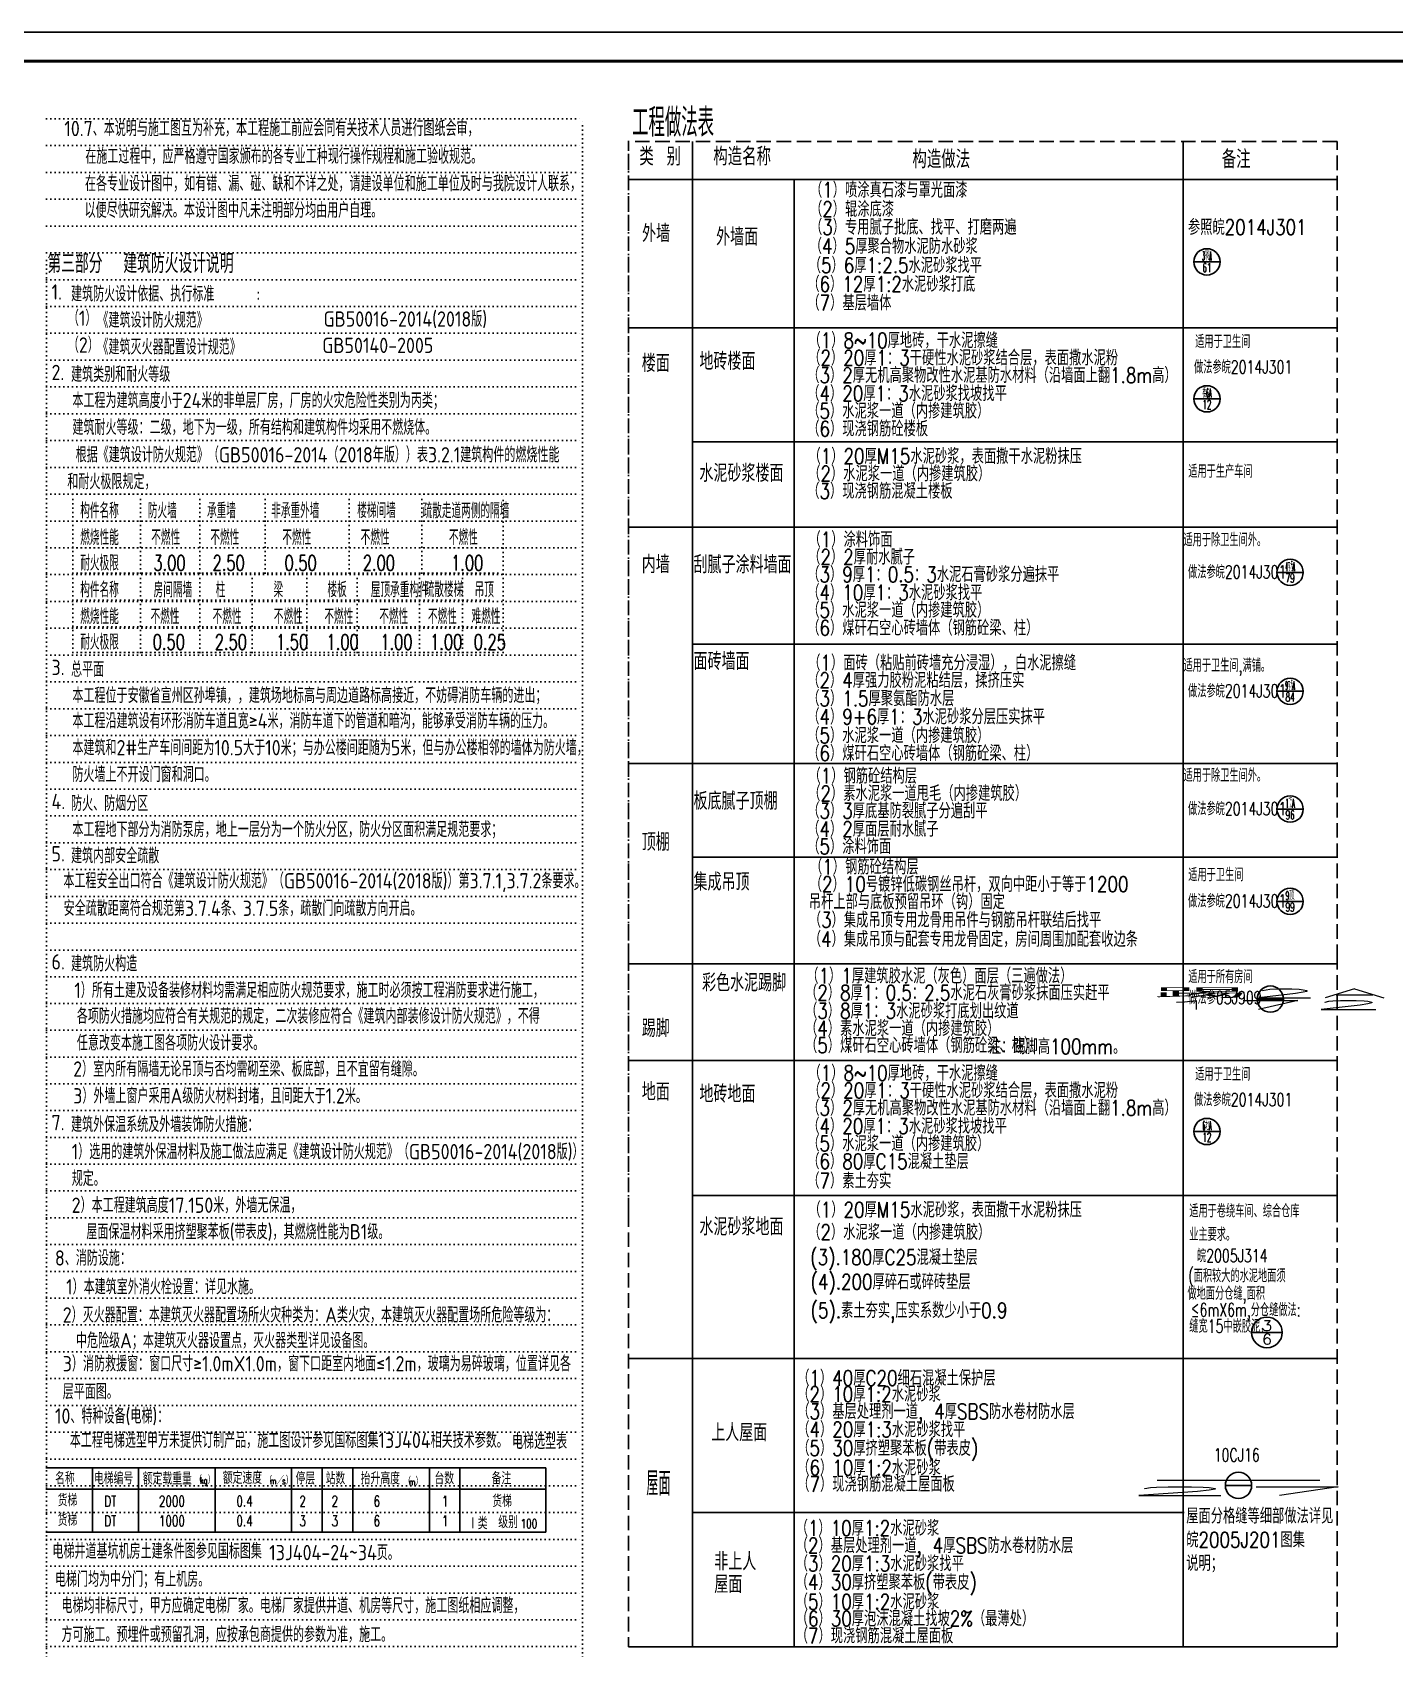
# Model space of a CAD drawing. Extents: x -4747 to 1060961, y -766984 to 396631.
# Drawn here: x 469516 to 516676, y 91379 to 147307 of the extents above; entities that cross this region are included whole.
import ezdxf
from ezdxf.enums import TextEntityAlignment as Align

# ---------------------------------------------------------------- set-up
doc = ezdxf.new("R2010")
doc.units = 0
doc.header["$LTSCALE"] = 1000
doc.header["$MEASUREMENT"] = 0
for name, pattern in [('ACAD_ISO07W100', [3, 0, -3]), ('DASH', [0.35, 0.25, -0.1]), ('SOLID', [0])]:
    doc.linetypes.add(name, pattern=pattern)
doc.layers.get('0').update_dxf_attribs({"linetype": 'CONTINUOUS'})
for name, color, linetype in [('COLUMN', 9, 'CONTINUOUS'), ('F', 251, 'CONTINUOUS'), ('PUB_DIM', 3, 'CONTINUOUS'), ('PUB_TEXT', 7, 'CONTINUOUS'), ('PUB_TITLE', 4, 'CONTINUOUS'), ('填充', 251, 'CONTINUOUS'), ('说明', 7, 'CONTINUOUS')]:
    doc.layers.add(name, color=color, linetype=linetype)
doc.styles.add('_HZTXT', font='txt.shx', dxfattribs={"width": 0.8, "bigfont": 'hztxt.shx'})
doc.styles.add('_TCH_DIM', font='SIMPLEX', dxfattribs={"bigfont": 'GBCBIG'})
doc.styles.add('COMP', font='COMPLEX', dxfattribs={"bigfont": 'hztxt'})
doc.styles.add('HZTXT', font='txt.shx', dxfattribs={"bigfont": 'gbcbig.shx'})
doc.styles.get("Standard").update_dxf_attribs({"font": 'gbenor.shx', "bigfont": 'gbcbig.shx'})

# ---------------------------------------------------------------- blocks, each defined once
blk = doc.blocks.new('_INDEX')
blk.add_line((-0.5, 0), (0.5, 0))
blk.add_circle((0, 0), 0.5)
at = {"style": 'COMP'}
for tag, width, p, p2 in [('1', 2.333333, (-0.17, 0.05), (0.17, 0.05)), ('-', 1.166667, (-0.17, -0.39), (0.17, -0.39))]:
    blk.add_attdef(tag, text='', height=0.34, dxfattribs=dict(at, width=width)).set_placement(p, p2, align=Align.FIT)

msp = doc.modelspace()

# ---------------------------------------------------------------- linework, layer by layer
for p, q in [((514679.2, 142213.1), (490156, 142213.1)), ((514679.2, 142213.1), (490156, 142213.1)), ((514679.2, 137078.1), (490156, 137078.1)), ((514679.2, 137078.1), (492369.6, 137078.1)), ((514679.2, 133132.3), (492369.6, 133132.3)), ((514679.2, 130187.9), (490156, 130187.9)), ((514679.2, 126133.4), (492369.6, 126133.4)), ((514679.2, 122008.3), (490156, 122008.3)), ((514679.2, 122008.3), (490156, 122008.3)), ((514679.2, 115069.9), (490156, 115069.9)), ((514679.2, 111727.5), (490156, 111727.5)), ((514679.2, 111727.5), (492369.6, 111727.5)), ((514679.2, 107057.4), (492369.6, 107057.4)), ((514679.2, 101421.7), (490156, 101421.7)), ((514679.2, 101421.7), (492369.6, 101421.7)), ((509391.5, 96095.1), (492369.6, 96095.1)), ((514679.2, 91440.5), (490156, 91440.5)), ((509391.5, 91440.5), (492369.6, 91440.5)), ((511906.2, 91440.5), (492369.6, 91440.5)), ((512793.8, 91440.5), (511720.7, 91440.5))]:
    msp.add_line(p, q)
at = {"color": 0}
msp.add_line((470010.7, 97636.1), (487288.3, 97636.1), dxfattribs=at)
at = {"color": 146}
for p, q in [((471600.6, 97636.1), (471600.6, 95410.1)), ((473190.6, 97636.1), (473190.6, 95410.1)), ((475840.6, 97636.1), (475840.6, 95410.1)), ((478490.6, 97636.1), (478490.6, 95410.1)), ((479550.6, 97636.1), (479550.6, 95410.1)), ((480610.6, 97636.1), (480610.6, 95410.1)), ((483260.6, 97636.1), (483260.6, 95410.1)), ((484320.6, 97636.1), (484320.6, 95410.1)), ((470010.7, 96894.1), (487288.3, 96894.1)), ((470010.7, 95410.1), (487288.3, 95410.1))]:
    msp.add_line(p, q, dxfattribs=at)
msp.add_lwpolyline([(487288.3, 97636.1), (487288.3, 95410.1)], dxfattribs=at)
at = {"layer": 'F', "linetype": 'ACAD_ISO07W100', "ltscale": 0.05}
for p, q in [((470010.7, 144315.3), (488558.3, 144315.3)), ((470010.7, 144315.3), (488558.3, 144315.3)), ((488558.3, 84028.4), (488558.3, 144315.3)), ((470010.7, 143387.8), (488558.3, 143387.8)), ((470010.7, 143387.4), (488558.3, 143387.4)), ((490156, 143525.4), (490156, 106477.8)), ((470010.7, 142459.9), (488558.3, 142459.9)), ((470010.7, 142459.6), (488558.3, 142459.6)), ((470010.7, 141532.1), (488558.3, 141532.1)), ((470010.7, 141531.7), (488558.3, 141531.7)), ((470010.7, 140604.2), (488558.3, 140604.2)), ((470010.7, 140603.8), (488558.3, 140603.8)), ((470010.7, 139676), (488558.3, 139676)), ((470010.7, 84028.4), (470010.7, 139676)), ((470010.7, 138748.1), (488558.3, 138748.1)), ((470010.7, 138748.1), (488558.3, 138748.1)), ((470010.7, 137820.2), (488558.3, 137820.2)), ((470010.7, 136892.3), (488558.3, 136892.3)), ((470010.7, 135964.5), (488558.3, 135964.5)), ((470010.7, 135036.6), (488558.3, 135036.6)), ((470010.7, 134108.7), (488558.3, 134108.7)), ((470010.7, 133180.9), (488558.3, 133180.9)), ((470010.7, 132253), (488558.3, 132253)), ((470010.7, 131325.1), (488558.3, 131325.1)), ((470916.8, 131326), (485812.2, 131326)), ((470916.8, 131326), (485812.2, 131326)), ((470916.8, 128589.7), (470916.8, 131326)), ((473262.4, 128589.7), (473262.4, 131326)), ((475314.2, 128589.7), (475314.2, 131326)), ((477581.6, 128589.7), (477581.6, 131326)), ((480479.6, 128589.7), (480479.6, 131326)), ((483003.9, 128589.7), (483003.9, 131326)), ((485812.2, 125853.4), (485812.2, 131326)), ((470010.7, 130397.3), (488558.3, 130397.3)), ((470010.7, 130397.3), (488558.3, 130397.3)), ((470916.8, 130398.2), (485812.2, 130398.2)), ((470010.7, 129469.4), (488558.3, 129469.4)), ((470916.8, 129470.3), (485812.2, 129470.3)), ((470010.7, 128541.5), (488558.3, 128541.5)), ((470916.8, 128589.7), (485812.2, 128589.7)), ((485469.2, 128589.7), (470916.8, 128589.7)), ((470916.8, 128589.7), (485812.2, 128589.7)), ((470916.8, 128589.7), (485469.2, 128589.7)), ((470916.8, 125853.4), (470916.8, 128589.7)), ((473262.4, 125853.4), (473262.4, 128589.7)), ((473262.4, 125853.4), (473262.4, 128589.7)), ((475314.2, 125853.4), (475314.2, 128589.7)), ((477127.8, 125853.4), (477127.8, 128589.7)), ((479020.9, 125853.4), (479020.9, 128589.7)), ((480757.2, 125853.4), (480757.2, 128589.7)), ((482919.1, 125853.4), (482919.1, 128589.7)), ((484402, 125853.4), (484402, 128589.7)), ((470010.7, 127613.6), (488558.3, 127613.6)), ((470916.8, 127661.9), (485546.5, 127661.9)), ((470010.7, 126685.8), (488558.3, 126685.8)), ((470916.8, 126734), (485546.5, 126734)), ((470916.8, 125853.4), (485812.2, 125853.4)), ((485469.2, 125853.4), (470916.8, 125853.4)), ((470010.7, 125757.9), (488558.3, 125757.9)), ((470010.7, 124829.1), (488558.3, 124829.1)), ((470010.7, 124829.1), (488558.3, 124829.1)), ((470010.7, 123902.2), (488558.3, 123902.2)), ((470010.7, 123902.2), (488558.3, 123902.2)), ((470010.7, 122975.2), (488558.3, 122975.2)), ((470010.7, 122047.3), (488558.3, 122047.3)), ((470010.7, 121119.5), (488558.3, 121119.5)), ((470010.7, 120191.6), (488558.3, 120191.6)), ((470010.7, 119263.7), (488558.3, 119263.7)), ((470010.7, 118336.8), (488558.3, 118336.8)), ((470010.7, 117408.9), (488558.3, 117408.9)), ((470010.7, 116481), (488558.3, 116481)), ((470010.7, 115553.2), (488558.3, 115553.2)), ((470010.7, 115553.2), (488558.3, 115553.2)), ((470010.7, 114627.1), (488558.3, 114627.1)), ((470010.7, 114625.3), (488558.3, 114625.3)), ((470010.7, 113701.1), (488558.3, 113701.1)), ((470010.7, 112775.1), (488558.3, 112775.1)), ((470010.7, 111849), (488558.3, 111849)), ((470010.7, 110923), (488558.3, 110923)), ((470010.7, 109997), (488558.3, 109997)), ((470010.7, 109070.9), (488558.3, 109070.9)), ((470010.7, 108144.9), (488558.3, 108144.9)), ((470010.7, 107217), (488558.3, 107217)), ((470010.7, 106289.2), (488558.3, 106289.2)), ((470010.7, 105362.2), (488558.3, 105362.2)), ((470010.7, 104434.3), (488558.3, 104434.3)), ((470010.7, 103506.5), (488558.3, 103506.5)), ((470010.7, 102578.6), (488558.3, 102578.6)), ((470010.7, 101650.7), (488558.3, 101650.7)), ((470010.7, 100723.8), (488558.3, 100723.8)), ((470010.7, 99795.9), (488558.3, 99795.9)), ((470010.7, 98872.9), (484394.8, 98872.9)), ((470010.7, 98867.4), (488558.3, 98867.4)), ((470010.7, 97941.5), (488558.3, 97941.5)), ((470010.7, 97635.8), (487271.6, 97635.8)), ((470010.7, 97013.6), (488558.3, 97013.6)), ((470010.7, 96894.2), (487271.6, 96894.2)), ((470010.7, 96085.7), (488558.3, 96085.7)), ((470010.7, 95409.6), (487271.6, 95409.6)), ((470010.7, 95159.7), (488558.3, 95159.7)), ((470010.7, 94231.8), (488558.3, 94231.8)), ((470010.7, 93304), (488558.3, 93304)), ((470010.7, 92381.8), (484394.8, 92381.8)), ((470010.7, 92377), (488558.3, 92377)), ((470010.7, 91449.2), (488558.3, 91449.2))]:
    msp.add_line(p, q, dxfattribs=at)
at = {"layer": 'F', "linetype": 'DASH', "ltscale": 2}
for p, q in [((514679.2, 143525.4), (490156, 143525.4)), ((490156, 115242.4), (490156, 143525.4)), ((514679.2, 115242.4), (514679.2, 143525.4)), ((490156, 106477.8), (490156, 115242.4)), ((514679.2, 106477.8), (514679.2, 115242.4)), ((514679.2, 91440.5), (514679.2, 107790.2)), ((490156, 106477.8), (490156, 91440.5))]:
    msp.add_line(p, q, dxfattribs=at)
at = {"layer": 'PUB_TITLE'}
msp.add_lwpolyline([(421920.8, 63207.4), (540820.8, 63207.4), (540820.8, 147307.4), (421920.8, 147307.4)], close=True, dxfattribs=at)
at = {"layer": 'PUB_TITLE', "const_width": 100}
msp.add_lwpolyline([(424420.8, 64207.4), (539820.8, 64207.4), (539820.8, 146307.4), (424420.8, 146307.4)], close=True, dxfattribs=at)
at = {"layer": '说明', "linetype": 'CONTINUOUS'}
for p, q in [((492369.6, 115242.4), (492369.6, 143525.4)), ((509350.3, 115242.4), (509350.3, 143525.4)), ((495890, 115242.4), (495890, 142213.1)), ((514679.2, 118769.9), (492369.6, 118769.9)), ((492369.6, 106477.8), (492369.6, 115242.4)), ((495890, 106477.8), (495890, 115242.4)), ((509350.3, 106477.8), (509350.3, 115242.4)), ((492369.6, 91440.5), (492369.6, 107790.2)), ((509350.3, 91440.5), (509350.3, 107790.2)), ((495890, 91440.5), (495890, 106477.8)), ((495890, 91440.5), (495890, 91440.5))]:
    msp.add_line(p, q, dxfattribs=at)

# ---------------------------------------------------------------- block references
at = {"layer": 'PUB_DIM'}
ref = msp.add_blockref('_INDEX', (510175.8, 139365, 8103.2), dxfattribs=dict(at, xscale=909.1000561914286, yscale=909.1000561914286, zscale=909.1000561914286))
ref.add_attrib('1', '3外墙A', dxfattribs={"layer": '0', "height": 309.09, "style": 'COMP', "width": 0.265823}).set_placement((510021.3, 139410.5), (510330.4, 139410.5), align=Align.FIT)
ref.add_attrib('-', '61', dxfattribs={"layer": '0', "height": 309.09, "style": 'COMP', "width": 0.724138}).set_placement((510021.3, 139010.5), (510330.4, 139010.5), align=Align.FIT)
ref = msp.add_blockref('_INDEX', (510175.8, 134624.7, 8103.2), dxfattribs=dict(at, xscale=909.1000561914286, yscale=909.1000561914286, zscale=909.1000561914286))
ref.add_attrib('1', '楼6A', dxfattribs={"layer": '0', "height": 309.09, "style": 'COMP', "width": 0.355932}).set_placement((510021.3, 134670.1), (510330.4, 134670.1), align=Align.FIT)
ref.add_attrib('-', '12', dxfattribs={"layer": '0', "height": 309.09, "style": 'COMP', "width": 0.724138}).set_placement((510021.3, 134270.1), (510330.4, 134270.1), align=Align.FIT)
ref = msp.add_blockref('_INDEX', (513055.9, 128621.8, 8103.2), dxfattribs=dict(at, xscale=909.1000561914286, yscale=909.1000561914286, zscale=909.1000561914286))
ref.add_attrib('1', '4内墙A', dxfattribs={"layer": '0', "height": 309.09, "style": 'COMP', "width": 0.259259}).set_placement((512901.4, 128667.3), (513210.5, 128667.3), align=Align.FIT)
ref.add_attrib('-', '79', dxfattribs={"layer": '0', "height": 309.09, "style": 'COMP', "width": 0.617647}).set_placement((512901.4, 128267.3), (513210.5, 128267.3), align=Align.FIT)
ref = msp.add_blockref('_INDEX', (513055.9, 124505.9, 8103.2), dxfattribs=dict(at, xscale=909.1000561914286, yscale=909.1000561914286, zscale=909.1000561914286))
ref.add_attrib('1', '9内墙A', dxfattribs={"layer": '0', "height": 309.09, "style": 'COMP', "width": 0.2625}).set_placement((512901.4, 124551.4), (513210.5, 124551.4), align=Align.FIT)
ref.add_attrib('-', '84', dxfattribs={"layer": '0', "height": 309.09, "style": 'COMP', "width": 0.583333}).set_placement((512901.4, 124151.4), (513210.5, 124151.4), align=Align.FIT)
ref = msp.add_blockref('_INDEX', (513055.9, 120429.8, 8103.2), dxfattribs=dict(at, xscale=909.1000561914286, yscale=909.1000561914286, zscale=909.1000561914286))
ref.add_attrib('1', '1顶A', dxfattribs={"layer": '0', "height": 309.09, "style": 'COMP', "width": 0.388889}).set_placement((512901.4, 120475.2), (513210.5, 120475.2), align=Align.FIT)
ref.add_attrib('-', '96', dxfattribs={"layer": '0', "height": 309.09, "style": 'COMP', "width": 0.617647}).set_placement((512901.4, 120075.2), (513210.5, 120075.2), align=Align.FIT)
ref = msp.add_blockref('_INDEX', (513055.9, 117237.4, 8103.2), dxfattribs=dict(at, xscale=909.1000561914286, yscale=909.1000561914286, zscale=909.1000561914286))
ref.add_attrib('1', '9顶', dxfattribs={"layer": '0', "height": 309.09, "style": 'COMP', "width": 0.542846}).set_placement((512901.4, 117282.9), (513210.5, 117282.9), align=Align.FIT)
ref.add_attrib('-', '99', dxfattribs={"layer": '0', "height": 309.09, "style": 'COMP', "width": 0.617647}).set_placement((512901.4, 116882.9), (513210.5, 116882.9), align=Align.FIT)
ref = msp.add_blockref('_INDEX', (512372, 113854.7), dxfattribs=dict(at, xscale=909.1000561914286, yscale=909.1000561914286, zscale=909.1000561914286))
ref.add_attrib('1', '踢2A', dxfattribs={"layer": '0', "height": 309.09, "style": 'COMP', "width": 0.355932}).set_placement((512217.5, 113900.2, -8103.2), (512526.6, 113900.2), align=Align.FIT)
ref.add_attrib('-', '172', dxfattribs={"layer": '0', "height": 309.09, "style": 'COMP', "width": 0.428571}).set_placement((512217.5, 113500.2, -8103.2), (512526.6, 113500.2), align=Align.FIT)
ref = msp.add_blockref('_INDEX', (510175.8, 109274.1, 8103.2), dxfattribs=dict(at, xscale=909.1000561914286, yscale=909.1000561914286, zscale=909.1000561914286))
ref.add_attrib('1', '6地A', dxfattribs={"layer": '0', "height": 309.09, "style": 'COMP', "width": 0.355932}).set_placement((510021.3, 109319.5), (510330.4, 109319.5), align=Align.FIT)
ref.add_attrib('-', '12', dxfattribs={"layer": '0', "height": 309.09, "style": 'COMP', "width": 0.724138}).set_placement((510021.3, 108919.5), (510330.4, 108919.5), align=Align.FIT)
ref = msp.add_blockref('_INDEX', (512254.1, 102323.4), dxfattribs=dict(at, xscale=1059.9984, yscale=1059.9984, zscale=1059.9984))
ref.add_attrib('1', '3', dxfattribs={"layer": '0', "height": 360.4, "style": 'COMP', "width": 1.5}).set_placement((512073.9, 102376.4), (512434.3, 102376.4), align=Align.FIT)
ref.add_attrib('-', '6', dxfattribs={"layer": '0', "height": 360.4, "style": 'COMP', "width": 1.5}).set_placement((512073.9, 101910), (512434.3, 101910), align=Align.FIT)
ref = msp.add_blockref('_INDEX', (511269.2, 97028.2), dxfattribs=dict(at, xscale=909.1000561914286, yscale=909.1000561914286, zscale=909.1000561914286))
ref.add_attrib('1', '-', dxfattribs={"layer": '0', "height": 309.1, "style": 'COMP', "width": 1.166667}).set_placement((511114.7, 97073.7, -8113.7), (511423.8, 97073.7), align=Align.FIT)
ref.add_attrib('-', '27', dxfattribs={"layer": '0', "height": 309.09, "style": 'COMP', "width": 0.617647}).set_placement((511114.7, 96673.7, -8113.7), (511423.8, 96673.7), align=Align.FIT)

# ---------------------------------------------------------------- texts
for s, height, p in [('10.7、本说明与施工图互为补充，本工程施工前应会同有关技术人员进行图纸会审，', 529.999, (470624.5, 143714.4, 107.4)), ('在施工过程中，应严格遵守国家颁布的各专业工种现行操作规程和施工验收规范。', 529.999, (471350.5, 142754.8, 107.4)), ('在各专业设计图中，如有错、漏、碰、缺和不详之处，请建设单位和施工单位及时与我院设计人联系，', 529.999, (471340.1, 141809, 107.4)), ('以便尽快研究解决。本设计图中凡未注明部分均由用户自理。', 529.999, (471328.2, 140887.8, 107.4)), ('1.', 530, (470181.3, 138057)), ('建筑防火设计依据、执行标准', 529.999, (470858.6, 137991.2)), (':', 530, (477263.2, 137991.2)), ('（1）', 530, (470746.5, 137151.1)), ('《建筑设计防火规范》', 530, (471771.5, 137083.8)), ('GB50016-2014(2018版)', 529.999, (479597.9, 137122.7)), ('（2）', 530, (470746.5, 136224.2)), ('《建筑灭火器配置设计规范》', 529.999, (471771.5, 136156.5)), ('GB50140-2005', 529.999, (479554.6, 136210.3)), ('2.', 530, (470181.3, 135273)), ('建筑类别和耐火等级', 530, (470858.6, 135207.3)), ('本工程为建筑高度小于24米的非单层厂房，厂房的火灾危险性类别为丙类；', 529.999, (470905.1, 134302.7, 9.1)), ('建筑耐火等级：二级，地下为一级，所有结构和建筑构件均采用不燃烧体。', 529.999, (470905.1, 133374.8, 9.1)), (' 根据《建筑设计防火规范》（GB50016-2014（2018年版））表3.2.1建筑构件的燃烧性能', 529.999, (470728.6, 132424.5)), ('和耐火极限规定，', 530, (470728.6, 131496.6)), ('3.', 530, (470181.3, 125067.2, -9.1)), ('总平面', 530, (470858.6, 125001.5, -9.1)), ('本工程位于安徽省宣州区孙埠镇，，建筑场地标高与周边道路标高接近，不妨碍消防车辆的进出；', 529.999, (470905.1, 124096.9)), ('本工程沿建筑设有环形消防车道且宽≥4米，消防车道下的管道和暗沟，能够承受消防车辆的压力。', 529.999, (470905.1, 123217.5)), ('本建筑和2#生产车间间距为10.5大于10米；与办公楼间距随为5米，但与办公楼相邻的墙体为防火墙，', 529.999, (470905.1, 122290)), ('防火墙上不开设门窗和洞口。', 529.999, (470905.1, 121362.1)), ('4.', 530, (470181.3, 120427.9, -9.1)), ('防火、防烟分区', 530, (470858.6, 120362.1, -9.1)), ('本工程地下部分为消防泵房，地上一层分为一个防火分区，防火分区面积满足规范要求；', 529.999, (470905.1, 119459.5)), ('5.', 530, (470181.3, 118618.3, -9.1)), ('建筑内部安全疏散', 530, (470858.6, 118552.5, -9.1)), ('本工程安全出口符合《建筑设计防火规范》（GB50016-2014(2018版)）第3.7.1,3.7.2条要求。', 529.999, (470592.6, 117684.2, 7506.6)), ('安全疏散距离符合规范第3.7.4条、3.7.5条，疏散门向疏散方向开启。', 529.999, (470601.9, 116731.4, 4990.7)), ('6.', 530, (470181.3, 114880.6, -9.1)), ('建筑防火构造', 530, (470858.6, 114814.8, -9.1)), ('1）所有土建及设备装修材料均需满足相应防火规范要求，施工时必须按工程消防要求进行施工，', 529.999, (470970.4, 113894.5, 4990.7)), ('各项防火措施均应符合有关规范的规定，二次装修应符合《建筑内部装修设计防火规范》，不得', 529.999, (471058.2, 113001.5, -301526.8)), ('任意改变本施工图各项防火设计要求。', 529.999, (471058.2, 112074, -301526.8)), ('2）室内所有隔墙无论吊顶与否均需砌至梁、板底部，且不宜留有缝隙。', 529.999, (470931.6, 111170.2, 4990.7)), ('3）外墙上窗户采用A级防火材料封堵，且间距大于1.2米。', 529.999, (470931.6, 110242.7, 4990.7)), ('7.', 530, (470181.3, 109316.9, -9.1)), ('建筑外保温系统及外墙装饰防火措施：', 529.999, (470858.6, 109251.1, -9.1)), ('1）选用的建筑外保温材料及施工做法应满足《建筑设计防火规范》（GB50016-2014(2018版)）', 529.999, (470879.6, 108312.6, 4990.7)), ('规定。', 530, (470879.6, 107384.7, 4990.7)), ('2）本工程建筑高度17.150米，外墙无保温，', 529.999, (470879.6, 106457.2, 4990.7)), ('屋面保温材料采用挤塑聚苯板(带表皮)，其燃烧性能为B1级。', 529.999, (471388, 105540.7)), ('8、消防设施：', 530, (470300.2, 104632, -3333.2)), ('1）本建筑室外消火栓设置：详见水施。', 529.999, (470686.6, 103635.2)), ('2）灭火器配置：本建筑灭火器配置场所火灾种类为：A类火灾，本建筑灭火器配置场所危险等级为：', 529.999, (470570, 102661.6)), ('中危险级A；本建筑灭火器设置点，灭火器类型详见设备图。', 529.999, (471029.1, 101774.9, -3327.1)), ('3）消防救援窗：窗口尺寸≥1.0mX1.0m，窗下口距室内地面≤1.2m，玻璃为易碎玻璃，位置详见各', 529.999, (470570, 100973.9)), ('层平面图。', 530, (470570, 100010)), ('10、特种设备(电梯)：', 529.999, (470300.2, 99163.8, -3333.2)), ('本工程电梯选型甲方未提供订制产品，施工图设计参见国标图集13J404相关技术参数。', 529.999, (470814.3, 98324)), ('电梯选型表', 530, (486121.6, 98282.7)), ('电梯井道基坑机房土建条件图参见国标图集', 529.999, (470211.9, 94488.8)), ('13J404-24~34', 529.999, (477715.7, 94439.1)), ('页。', 530, (481444.2, 94439.1)), ('电梯门均为中分门；有上机房。', 529.999, (470300.3, 93518)), ('电梯均非标尺寸，甲方应确定电梯厂家。电梯厂家提供井道、机房等尺寸，施工图纸相应调整，', 529.999, (470526.1, 92605.6)), ('方可施工。预埋件或预留孔洞，应按承包商提供的参数为准，施工。', 529.999, (470524.9, 91602.9))]:
    msp.add_text(s, height=height).set_placement(p)
at = {"style": 'HZTXT', "width": 0.8}
for s, p in [('名称', (470306.3, 97061.8)), ('电梯编号', (471651, 97061.8)), ('额定载重量', (473342.6, 97053)), ('额定速度', (476112.7, 97080.9)), ('停层', (478629.3, 97061.8)), ('站数', (479670.3, 97061.8)), ('抬升高度', (480885.9, 97061.8)), ('台数', (483437.5, 97061.8)), ('备注', (485415.8, 97061.8)), ('货梯', (470394.4, 96304)), ('货梯', (485439.7, 96275)), ('货梯', (470394.4, 95622)), (' Ⅰ类', (484294.2, 95507.9)), ('级别', (485647.1, 95548.9))]:
    msp.add_text(s, height=424, dxfattribs=at).set_placement(p)
at = {"color": 140, "style": '_TCH_DIM', "width": 0.705882}
msp.add_text('100', height=315.35, dxfattribs=at).set_placement((486420.8, 95548.9))
at = {"layer": 'COLUMN', "color": 3, "linetype": 'SOLID'}
for s, height, style, width, p in [('工程做法表', 984.86, 'HZTXT', 0.8, (490278.8, 143692.3)), ('DT', 371, '_TCH_DIM', 0.705882, (472008.1, 96296.6)), ('2000', 371, '_TCH_DIM', 0.705882, (473900.4, 96296.6)), ('0.4', 371, '_TCH_DIM', 0.705882, (476582.6, 96296.6)), ('2', 371, '_TCH_DIM', 0.705882, (478762.4, 96296.6)), ('2', 371, '_TCH_DIM', 0.705882, (479877.7, 96296.6)), ('6', 371, '_TCH_DIM', 0.705882, (481333.5, 96296.6)), ('1', 371, '_TCH_DIM', 0.705882, (483694.6, 96296.6)), ('DT', 371, '_TCH_DIM', 0.705882, (472008.1, 95614.6)), ('1000', 371, '_TCH_DIM', 0.705882, (473900.4, 95614.6)), ('0.4', 371, '_TCH_DIM', 0.705882, (476582.6, 95614.6)), ('3', 371, '_TCH_DIM', 0.705882, (478762.4, 95614.6)), ('3', 371, '_TCH_DIM', 0.705882, (479877.7, 95614.6)), ('6', 371, '_TCH_DIM', 0.705882, (481333.5, 95614.6)), ('1', 371, '_TCH_DIM', 0.705882, (483694.6, 95614.6))]:
    msp.add_text(s, height=height, dxfattribs=dict(at, style=style, width=width)).set_placement(p)
at = {"layer": 'PUB_TEXT', "style": '_TCH_DIM'}
for s, p in [('（', (475132.5, 97084.5)), ('）', (475591.1, 97084.5)), ('（', (477562.1, 97065.4)), ('／', (477975.3, 97065.4)), ('）', (478290.1, 97065.4)), ('（', (482367.6, 97032.4)), ('）', (482780.8, 97032.4))]:
    msp.add_text(s, height=255.6, dxfattribs=at).set_placement(p)
at = {"layer": 'PUB_TEXT', "style": '_TCH_DIM', "width": 0.705882}
for s, height, p in [('kg', 225.25, (475318.6, 97084.5)), ('m', 225.2, (477748.2, 97065.4)), ('s', 225.2, (478161.4, 97065.4)), ('m', 225.2, (482553.6, 97032.4))]:
    msp.add_text(s, height=height, dxfattribs=at).set_placement(p)
at = {"layer": '填充', "color": 3}
msp.add_text('第三部分  建筑防火设计说明', height=662.499, dxfattribs=at).set_placement((470039.7, 138974.3))
at = {"layer": '说明', "linetype": 'CONTINUOUS'}
for s, height, style, width, p in [('类 别', 624.44, '_HZTXT', 0.8, (490528.8, 142699)), ('构造名称', 624.44, '_HZTXT', 0.8, (493089, 142699)), ('构造做法', 624.44, '_HZTXT', 0.8, (499981.3, 142605)), ('备注', 624.44, '_HZTXT', 0.8, (510689.3, 142605)), ('（1）喷涂真石漆与罩光面漆', 529.999, '_HZTXT', 0.8, (496437.6, 141587.1)), ('（2）辊涂底漆', 530, '_HZTXT', 0.8, (496437.6, 140924.1)), ('外墙', 606.07, '_HZTXT', 0.8, (490624.9, 140046.5)), ('外墙面', 606.07, '_HZTXT', 0.8, (493186.5, 139929.9)), ('（3）专用腻子批底、找平、打磨两遍', 529.999, '_HZTXT', 0.8, (496437.6, 140302.8)), ('参照皖2014J301', 529.999, '_HZTXT', 0.8, (509519.5, 140299)), ('（4）5厚聚合物水泥防水砂浆', 529.999, '_HZTXT', 0.8, (496427.8, 139641.9)), ('（5）6厚1:2.5水泥砂浆找平', 529.999, '_HZTXT', 0.8, (496394.6, 138980.2)), ('（6）12厚1:2水泥砂浆打底', 529.999, '_HZTXT', 0.8, (496344.1, 138329.2)), ('（7）基层墙体', 530, '_HZTXT', 0.8, (496346, 137681.3)), ('（1）8~10厚地砖，干水泥擦缝', 530.308, '_HZTXT', 0.8, (496384.5, 136382)), ('适用于卫生间', 454.55, 'HZTXT', 0.7, (509768.9, 136380.9)), ('楼面', 606.07, '_HZTXT', 0.8, (490612.9, 135552.9)), ('地砖楼面', 606.07, '_HZTXT', 0.8, (492608, 135623.5)), ('（2）20厚1：3干硬性水泥砂浆结合层，表面撒水泥粉', 530.308, '_HZTXT', 0.8, (496374.6, 135779.7)), ('做法参皖2014J301', 454.55, 'HZTXT', 0.7, (509730.2, 135499.6)), ('（3）2厚无机高聚物改性水泥基防水材料（沿墙面上翻1.8m高）', 530.308, '_HZTXT', 0.8, (496341.4, 135175.4)), ('（4）20厚1：3水泥砂浆找坡找平', 530.308, '_HZTXT', 0.8, (496341.4, 134545.1)), ('（5）水泥浆一道（内掺建筑胶）', 530.308, '_HZTXT', 0.8, (496341.4, 133942)), ('（6）现浇钢筋砼楼板', 530.31, '_HZTXT', 0.8, (496341.4, 133325.3)), ('（1）20厚M15水泥砂浆，表面撒干水泥粉抹压', 530.308, '_HZTXT', 0.8, (496384.5, 132374.8)), ('水泥砂浆楼面', 606.07, '_HZTXT', 0.8, (492608, 131750.6)), ('（2）水泥浆一道（内摻建筑胶）', 530.308, '_HZTXT', 0.8, (496374.6, 131772.5)), ('适用于生产车间', 454.55, 'HZTXT', 0.7, (509529.7, 131890.5)), ('（3）现浇钢筋混凝土楼板', 530.308, '_HZTXT', 0.8, (496341.4, 131168.1)), ('构件名称', 530, 'HZTXT', 0.7, (471175, 130490.1)), ('防火墙', 530, 'HZTXT', 0.7, (473515.6, 130490.1)), ('承重墙', 530, 'HZTXT', 0.7, (475563.4, 130490.1)), ('非承重外墙', 530, 'HZTXT', 0.7, (477783.3, 130490.1)), ('楼梯间墙', 530, 'HZTXT', 0.7, (480764.2, 130498.4)), ('疏散走道两侧的隔墙', 530, 'HZTXT', 0.7, (483024.4, 130490.1)), ('燃烧性能', 530, 'HZTXT', 0.7, (471175, 129565)), ('不燃性', 530, 'HZTXT', 0.7, (473632.5, 129565)), ('不燃性', 530, 'HZTXT', 0.7, (475680.3, 129565)), ('不燃性', 530, 'HZTXT', 0.7, (478171.8, 129565)), ('不燃性', 530, 'HZTXT', 0.7, (480881.1, 129565)), ('不燃性', 530, 'HZTXT', 0.7, (483937.7, 129565)), ('（1）涂料饰面', 530.31, '_HZTXT', 0.8, (496384.5, 129491.9)), ('适用于除卫生间外。', 454.55, 'HZTXT', 0.7, (509364.1, 129521.8)), ('耐火极限', 530, 'HZTXT', 0.7, (471175, 128681.6)), ('3.00', 530, 'HZTXT', 0.7, (473708.7, 128681.6)), ('2.50', 530, 'HZTXT', 0.7, (475756.5, 128681.6)), ('0.50', 530, 'HZTXT', 0.7, (478248, 128681.6)), ('2.00', 530, 'HZTXT', 0.7, (480957.3, 128681.6)), ('1.00', 530, 'HZTXT', 0.7, (484014, 128681.6)), ('内墙', 606.07, '_HZTXT', 0.8, (490612.9, 128593.3)), ('刮腻子涂料墙面', 606.07, '_HZTXT', 0.8, (492405, 128586.2)), ('（2）2厚耐水腻子', 530.31, '_HZTXT', 0.8, (496374.6, 128889.6)), ('（3）9厚1：0.5：3水泥石膏砂浆分遍抹平', 530.308, '_HZTXT', 0.8, (496341.4, 128285.2)), ('做法参皖2014J301', 454.55, 'HZTXT', 0.7, (509523.9, 128407.6)), ('构件名称', 530, 'HZTXT', 0.7, (471175, 127753.7)), ('房间隔墙', 530, 'HZTXT', 0.7, (473714.6, 127753.7)), ('柱', 530, 'HZTXT', 0.7, (475863.7, 127753.7)), ('梁', 530, 'HZTXT', 0.7, (477865.7, 127753.7)), ('楼板', 530, 'HZTXT', 0.7, (479732, 127762.1)), ('屋顶承重构件', 530, 'HZTXT', 0.7, (481233, 127753.7)), ('疏散楼梯', 530, 'HZTXT', 0.7, (483097.3, 127764.9)), ('吊顶', 530, 'HZTXT', 0.7, (484827.2, 127753.7)), ('（4）10厚1：3水泥砂浆找平', 530.308, '_HZTXT', 0.8, (496341.4, 127654.9)), ('（5）水泥浆一道（内掺建筑胶）', 530.308, '_HZTXT', 0.8, (496341.4, 127051.9)), ('燃烧性能', 530, 'HZTXT', 0.7, (471175, 126828.7)), ('不燃性', 530, 'HZTXT', 0.7, (473608.2, 126828.7)), ('不燃性', 530, 'HZTXT', 0.7, (475757.3, 126828.7)), ('不燃性', 530, 'HZTXT', 0.7, (477876.5, 126828.7)), ('不燃性', 530, 'HZTXT', 0.7, (479625.5, 126828.7)), ('不燃性', 530, 'HZTXT', 0.7, (481526.8, 126828.7)), ('不燃性', 530, 'HZTXT', 0.7, (483210.6, 126828.7)), ('难燃性', 530, 'HZTXT', 0.7, (484720.7, 126828.7)), ('（6）煤矸石空心砖墙体（钢筋砼梁、柱）', 530.308, '_HZTXT', 0.8, (496341.4, 126435.2)), ('耐火极限', 530, 'HZTXT', 0.7, (471175, 125945.3)), ('0.50', 530, 'HZTXT', 0.7, (473684.4, 125945.3)), ('2.50', 530, 'HZTXT', 0.7, (475833.5, 125945.3)), ('1.50', 530, 'HZTXT', 0.7, (477952.7, 125945.3)), ('1.00', 530, 'HZTXT', 0.7, (479701.7, 125945.3)), ('1.00', 530, 'HZTXT', 0.7, (481563, 125945.3)), ('1.00', 530, 'HZTXT', 0.7, (483286.9, 125945.3)), ('0.25', 530, 'HZTXT', 0.7, (484796.9, 125945.3)), ('面砖墙面', 606.07, '_HZTXT', 0.8, (492405, 125241.8)), ('（1）面砖（粘贴前砖墙充分浸湿），白水泥擦缝', 530.308, '_HZTXT', 0.8, (496374.6, 125225.9)), ('适用于卫生间,满铺。', 454.55, 'HZTXT', 0.7, (509364.1, 125176.3)), ('（2）4厚强力胶粉泥粘结层，揉挤压实', 530.308, '_HZTXT', 0.8, (496341.4, 124621.6)), ('做法参皖2014J301', 454.55, 'HZTXT', 0.7, (509523.9, 124291.7)), ('（3）1.5厚聚氨酯防水层', 530.308, '_HZTXT', 0.8, (496341.4, 123991.3)), ('（4）9+6厚1：3水泥砂浆分层压实抹平', 530.308, '_HZTXT', 0.8, (496341.4, 123362.5)), ('（5）水泥浆一道（内掺建筑胶）', 530.308, '_HZTXT', 0.8, (496341.4, 122712.5)), ('（6）煤矸石空心砖墙体（钢筋砼梁、柱）', 530.308, '_HZTXT', 0.8, (496341.4, 122095.8)), ('（1）钢筋砼结构层', 530.31, '_HZTXT', 0.8, (496384.5, 121312.2)), ('适用于除卫生间外。', 454.55, 'HZTXT', 0.7, (509364.1, 121373.1)), ('板底腻子顶棚', 606.07, '_HZTXT', 0.8, (492405, 120406.5)), ('（2）素水泥浆一道甩毛（内掺建筑胶）', 530.308, '_HZTXT', 0.8, (496374.6, 120709.9)), ('（3）3厚底基防裂腻子分遍刮平', 530.308, '_HZTXT', 0.8, (496341.4, 120105.6)), ('做法参皖2014J301', 454.55, 'HZTXT', 0.7, (509523.9, 120215.5)), ('（4）2厚面层耐水腻子', 530.308, '_HZTXT', 0.8, (496341.4, 119475.2)), ('顶棚', 606.07, '_HZTXT', 0.8, (490612.9, 118985.5)), ('（5）涂料饰面', 530.31, '_HZTXT', 0.8, (496341.4, 118872.2)), ('（1）钢筋砼结构层', 530.31, '_HZTXT', 0.8, (496439.2, 118166.3)), ('集成吊顶', 606.07, '_HZTXT', 0.8, (492405, 117607.2)), ('（2）10号镀锌低碳钢丝吊杆，双向中距小于等于1200', 530.308, '_HZTXT', 0.8, (496429.4, 117564)), ('适用于卫生间', 454.55, 'HZTXT', 0.7, (509529.7, 117931.1)), ('吊杆上部与底板预留吊环（钩）固定', 530.308, '_HZTXT', 0.8, (496396.2, 116959.6)), ('做法参皖2014J301', 454.55, 'HZTXT', 0.7, (509523.9, 117023.2)), ('（3）集成吊顶专用龙骨用吊件与钢筋吊杆联结后找平', 530.308, '_HZTXT', 0.8, (496396.2, 116329.3)), ('（4）集成吊顶与配套专用龙骨固定，房间周围加配套收边条', 530.308, '_HZTXT', 0.8, (496396.2, 115662.1)), ('彩色水泥踢脚', 606.07, '_HZTXT', 0.8, (492700.7, 114121.8)), ('（1）1厚建筑胶水泥（灰色）面层（三遍做法）', 530.308, '_HZTXT', 0.8, (496308.7, 114393.3)), ('适用于所有房间', 454.55, 'HZTXT', 0.7, (509529.7, 114403.8)), ('（2）8厚1：0.5：2.5水泥石灰膏砂浆抹面压实赶平', 530.308, '_HZTXT', 0.8, (496265.6, 113810.9)), ('做法参05J909', 454.55, 'HZTXT', 0.7, (509532.3, 113677.9)), ('（3）8厚1：3水泥砂浆打底划出纹道', 530.308, '_HZTXT', 0.8, (496265.6, 113180.6)), ('踢脚', 606.07, '_HZTXT', 0.8, (490612.9, 112543.5)), ('（4）素水泥浆一道（内掺建筑胶）', 530.308, '_HZTXT', 0.8, (496265.6, 112577.5)), ('（5）煤矸石空心砖墙体（钢筋砼梁、柱）', 530.308, '_HZTXT', 0.8, (496265.6, 111991.4)), ('注：踢脚高100mm。', 530.308, '_HZTXT', 0.8, (502624.6, 111947.8)), ('（1）8~10厚地砖，干水泥擦缝', 530.308, '_HZTXT', 0.8, (496384.5, 111031.5)), ('适用于卫生间', 454.55, 'HZTXT', 0.7, (509768.9, 111030.3)), ('地面', 606.07, '_HZTXT', 0.8, (490612.9, 110346.6)), ('地砖地面', 606.07, '_HZTXT', 0.8, (492608, 110273)), ('（2）20厚1：3干硬性水泥砂浆结合层，表面撒水泥粉', 530.308, '_HZTXT', 0.8, (496374.6, 110429.2)), ('（3）2厚无机高聚物改性水泥基防水材料（沿墙面上翻1.8m高）', 530.308, '_HZTXT', 0.8, (496341.4, 109824.8)), ('做法参皖2014J301', 454.55, 'HZTXT', 0.7, (509730.2, 110149)), ('（4）20厚1：3水泥砂浆找坡找平', 530.308, '_HZTXT', 0.8, (496341.4, 109194.5)), ('（5）水泥浆一道（内掺建筑胶）', 530.308, '_HZTXT', 0.8, (496341.4, 108591.4)), ('（6）80厚C15混凝土垫层', 530.308, '_HZTXT', 0.8, (496341.4, 107974.8)), ('（7）素土夯实', 530.31, '_HZTXT', 0.8, (496341.4, 107302.1)), ('（1）20厚M15水泥砂浆，表面撒干水泥粉抹压', 530.308, '_HZTXT', 0.8, (496384.5, 106300)), ('水泥砂浆地面', 606.07, '_HZTXT', 0.8, (492608, 105675.7)), ('适用于卷绕车间、综合仓库', 454.55, 'HZTXT', 0.7, (509564.7, 106299.6)), ('（2）水泥浆一道（内摻建筑胶）', 530.308, '_HZTXT', 0.8, (496374.6, 105525.7)), ('业主要求。', 454.55, 'HZTXT', 0.7, (509564.7, 105488.2)), ('(3).180厚C25混凝土垫层', 530.308, '_HZTXT', 0.8, (496444.9, 104657)), ('皖2005J314', 454.55, 'HZTXT', 0.7, (509831.3, 104748.4)), ('(面积较大的水泥地面须', 454.55, 'HZTXT', 0.7, (509526.4, 104057)), ('(4).200厚碎石或碎砖垫层', 530.308, '_HZTXT', 0.8, (496456.8, 103808.4)), ('做地面分仓缝,面积', 454.55, 'HZTXT', 0.7, (509503.1, 103448.9)), ('(5).素土夯实,压实系数少小于0.9', 530.308, '_HZTXT', 0.8, (496458.7, 102818.9)), ('≤6mX6m,分仓缝做法:', 454.55, 'HZTXT', 0.7, (509621.3, 102877.4)), ('缝宽15中嵌胶泥，', 454.55, 'HZTXT', 0.7, (509565.4, 102313.2)), ('（1）40厚C20细石混凝土保护层', 530.308, '_HZTXT', 0.8, (495993.5, 100478.2)), ('（2）10厚1:2水泥砂浆', 530.308, '_HZTXT', 0.8, (495993.5, 99922.2)), ('（3）基层处理剂一道, 4厚SBS防水卷材防水层', 530.308, '_HZTXT', 0.8, (495995.5, 99323.1)), ('上人屋面', 606.07, '_HZTXT', 0.8, (493017.7, 98556.8)), ('（4）20厚1:3水泥砂浆找平', 530.308, '_HZTXT', 0.8, (495995.5, 98694.6)), ('（5）30厚挤塑聚苯板(带表皮)', 530.308, '_HZTXT', 0.8, (495995.5, 98050.7)), ('（6）10厚1:2水泥砂浆', 530.308, '_HZTXT', 0.8, (495995.5, 97375.2)), ('10CJ16', 454.55, 'HZTXT', 0.7, (510411.4, 97853, 3516.5)), ('屋面', 832.59, 'HZTXT', 0.7, (490771.6, 96677.6)), ('（7）现浇钢筋混凝土屋面板', 530.308, '_HZTXT', 0.8, (495995.5, 96808.9)), ('屋面分格缝等细部做法详见', 530.308, '_HZTXT', 0.8, (509460.7, 95707.4)), ('（1）10厚1:2水泥砂浆', 530.308, '_HZTXT', 0.8, (495941, 95284.3)), ('（2）基层处理剂一道, 4厚SBS防水卷材防水层', 530.308, '_HZTXT', 0.8, (495943, 94685.2)), ('皖2005J201图集', 530.308, '_HZTXT', 0.8, (509460.7, 94882.7)), ('非上人', 606.07, '_HZTXT', 0.8, (493124.2, 94088)), ('（3）20厚1:3水泥砂浆找平', 530.308, '_HZTXT', 0.8, (495943, 94056.7)), ('说明；', 530.31, '_HZTXT', 0.8, (509460.7, 94068.6)), ('（4）30厚挤塑聚苯板(带表皮)', 530.308, '_HZTXT', 0.8, (495943, 93412.8)), ('屋面', 606.07, '_HZTXT', 0.8, (493124.2, 93302.2)), ('（5）10厚1:2水泥砂浆', 530.308, '_HZTXT', 0.8, (495943, 92737.3)), ('（6）30厚泡沫混凝土找坡2%%%（最薄处）', 530.308, '_HZTXT', 0.8, (495943, 92153.5)), ('（7）现浇钢筋混凝土屋面板', 530.308, '_HZTXT', 0.8, (495943, 91563.1))]:
    msp.add_text(s, height=height, dxfattribs=dict(at, style=style, width=width)).set_placement(p)

doc.saveas('drawing.dxf')
